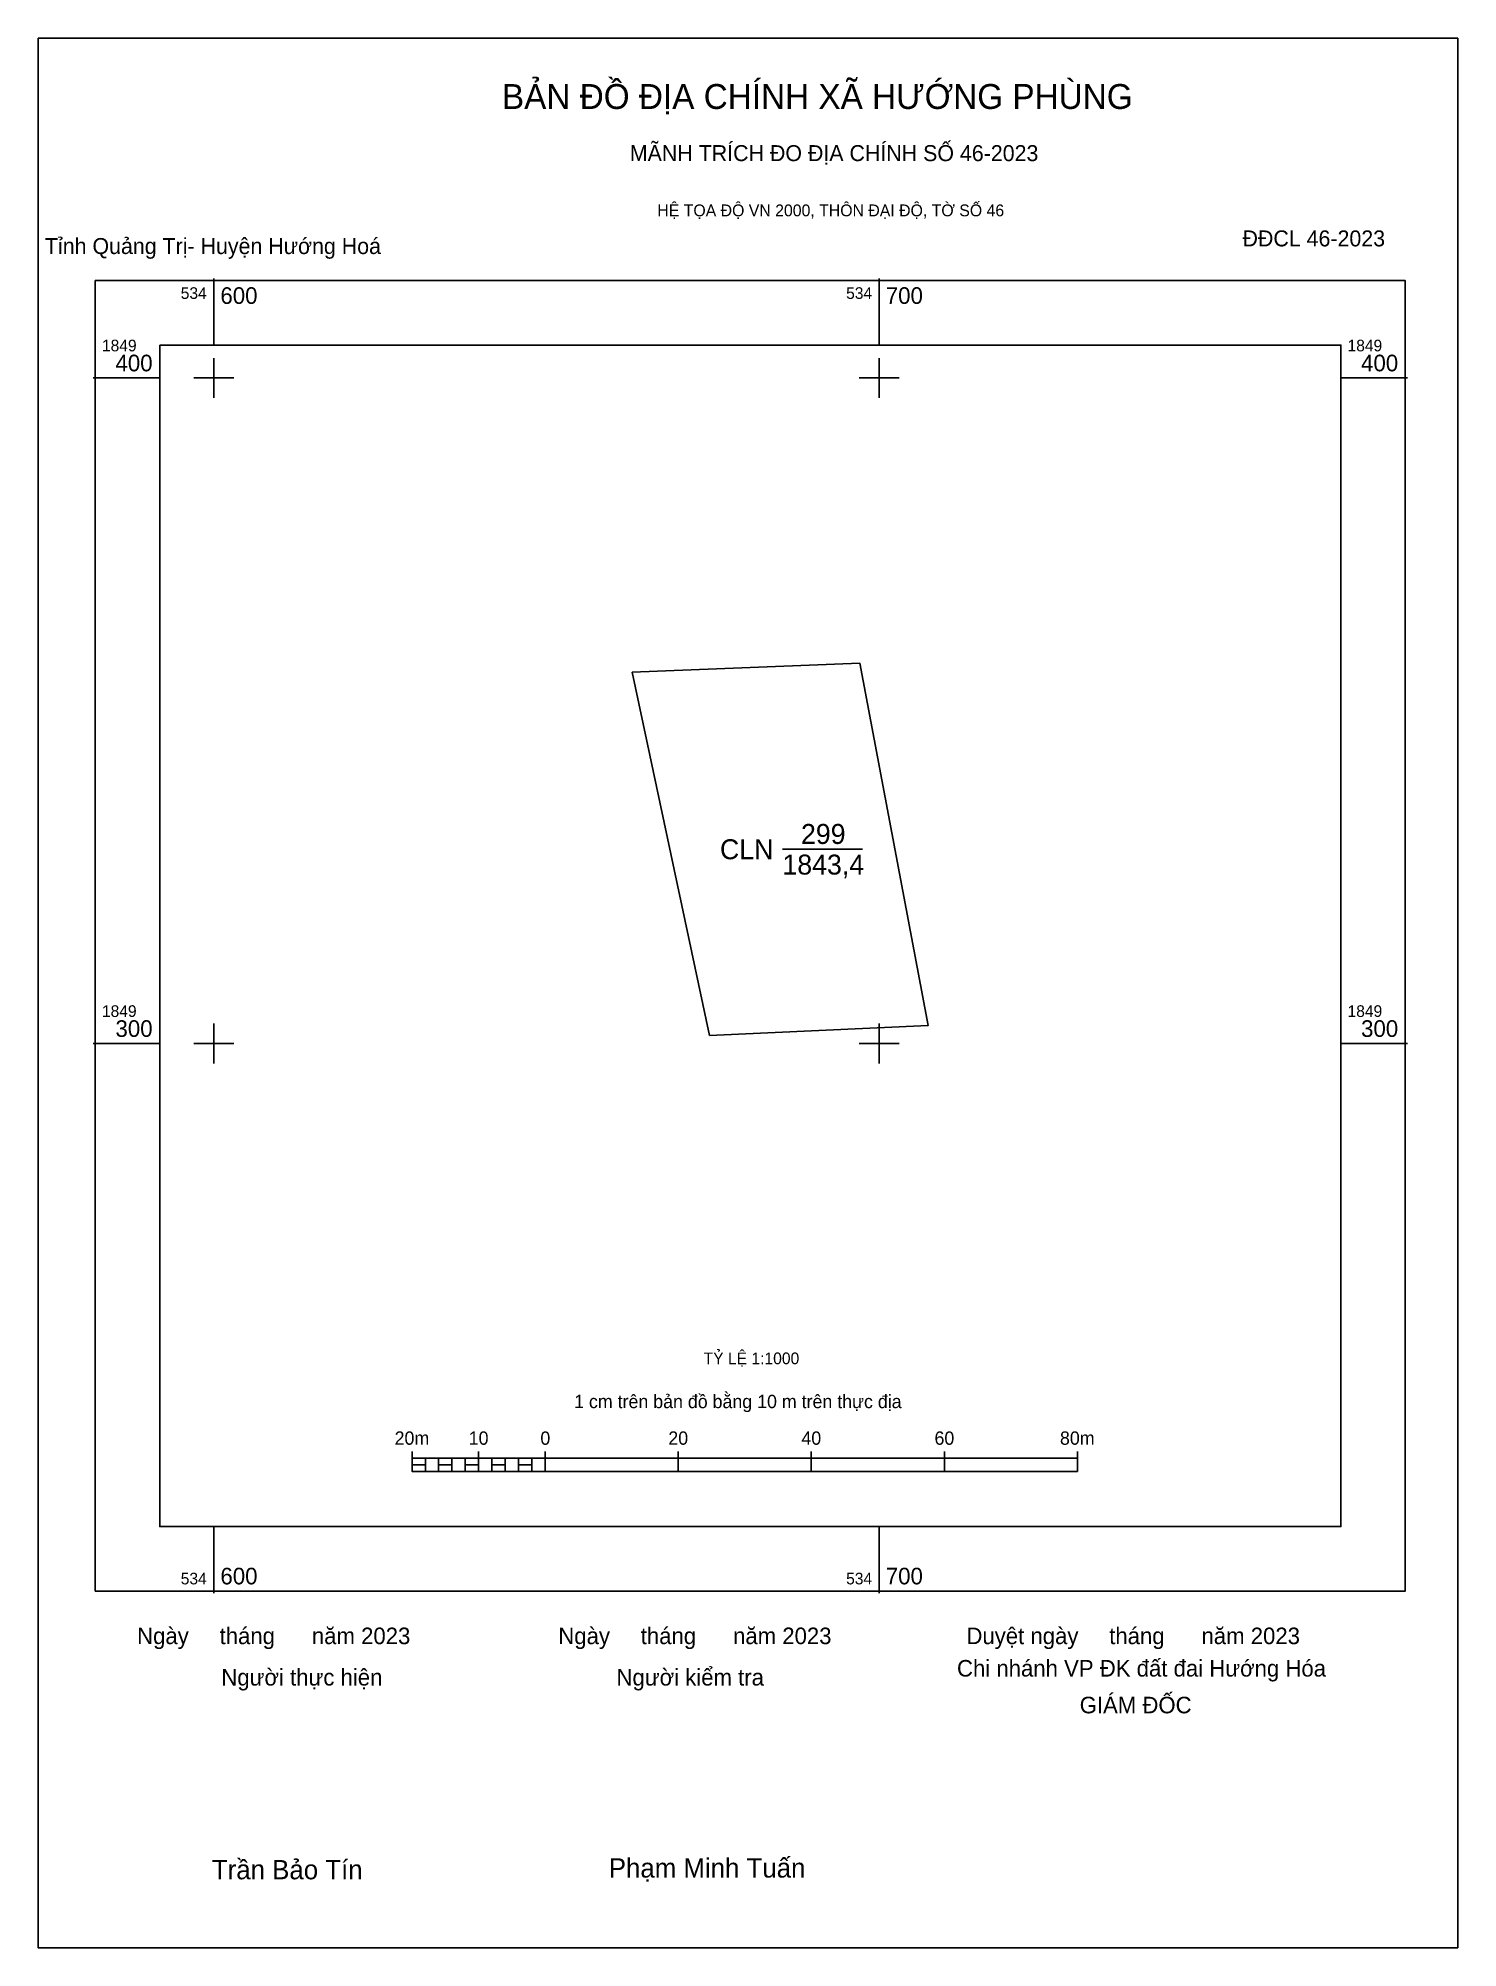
# Model space of a CAD drawing. Extents: x 534574 to 534787, y 1849164 to 1849451.
import ezdxf

# ---------------------------------------------------------------- set-up
doc = ezdxf.new("R2010")
doc.units = 0
for name, color, linetype in [('Level 10', 7, 'Continuous'), ('Level 13', 7, 'Continuous'), ('Level 15', 7, 'Continuous'), ('Level 27', 7, 'Continuous'), ('Level 6', 7, 'Continuous'), ('Level 62', 7, 'Continuous'), ('Level 63', 7, 'Continuous'), ('Level 9', 7, 'Continuous')]:
    doc.layers.add(name, color=color, linetype=linetype)

msp = doc.modelspace()

# ---------------------------------------------------------------- linework, layer by layer
at = {"layer": 'Level 10'}
msp.add_line((534685.47, 1849329.19), (534697.51, 1849329.19), dxfattribs=at)
msp.add_lwpolyline([(534662.9, 1849355.8), (534697.09, 1849357.16), (534707.38, 1849302.73), (534674.51, 1849301.23)], close=True, dxfattribs=at)
at = {"layer": 'Level 15'}
msp.add_lwpolyline([(534573.61, 1849451.05), (534786.97, 1849451.05), (534786.97, 1849164.14), (534573.61, 1849164.14)], close=True, dxfattribs=at)
at = {"layer": 'Level 27'}
for p, q in [((534697.09, 1849357.16), (534697.1, 1849357.16)), ((534662.9, 1849355.8), (534662.89, 1849355.8)), ((534707.38, 1849302.73), (534707.39, 1849302.73)), ((534674.51, 1849301.23), (534674.5, 1849301.23))]:
    msp.add_line(p, q, dxfattribs=at)
at = {"layer": 'Level 62'}
msp.add_lwpolyline([(534591.89, 1849404.94), (534769.4, 1849404.94), (534769.4, 1849227.43), (534591.89, 1849227.43)], close=True, dxfattribs=at)
at = {"layer": 'Level 63'}
for p, q in [((534600, 1849414.94), (534600, 1849404.94)), ((534700, 1849414.94), (534700, 1849404.94)), ((534600, 1849403), (534600, 1849397)), ((534700, 1849403), (534700, 1849397)), ((534581.89, 1849400), (534591.89, 1849400)), ((534597, 1849400), (534603, 1849400)), ((534697, 1849400), (534703, 1849400)), ((534769.4, 1849400), (534779.4, 1849400)), ((534600, 1849303), (534600, 1849297)), ((534700, 1849303), (534700, 1849297)), ((534581.89, 1849300), (534591.89, 1849300)), ((534597, 1849300), (534603, 1849300)), ((534697, 1849300), (534703, 1849300)), ((534769.4, 1849300), (534779.4, 1849300)), ((534629.8, 1849238.72), (534629.8, 1849235.72)), ((534639.8, 1849238.72), (534639.8, 1849235.72)), ((534649.8, 1849238.72), (534649.8, 1849235.72)), ((534669.8, 1849238.72), (534669.8, 1849235.72)), ((534689.8, 1849238.72), (534689.8, 1849235.72)), ((534709.8, 1849238.72), (534709.8, 1849235.72)), ((534729.8, 1849238.72), (534729.8, 1849235.72)), ((534629.8, 1849237.72), (534729.8, 1849237.72)), ((534631.8, 1849237.72), (534631.8, 1849235.72)), ((534633.8, 1849237.72), (534633.8, 1849235.72)), ((534635.8, 1849237.72), (534635.8, 1849235.72)), ((534637.8, 1849237.72), (534637.8, 1849235.72)), ((534639.8, 1849237.72), (534639.8, 1849235.72)), ((534641.8, 1849237.72), (534641.8, 1849235.72)), ((534643.8, 1849237.72), (534643.8, 1849235.72)), ((534645.8, 1849237.72), (534645.8, 1849235.72)), ((534647.8, 1849237.72), (534647.8, 1849235.72)), ((534649.8, 1849237.72), (534649.8, 1849235.72)), ((534629.8, 1849235.72), (534729.8, 1849235.72)), ((534600, 1849227.43), (534600, 1849217.43)), ((534700, 1849227.43), (534700, 1849217.43))]:
    msp.add_line(p, q, dxfattribs=at)
for points in [[(534582.2, 1849414.63), (534779.08, 1849414.63), (534779.08, 1849217.74), (534582.2, 1849217.74)], [(534629.8, 1849236.72), (534631.8, 1849236.72), (534631.8, 1849235.72), (534629.8, 1849235.72)], [(534629.8, 1849236.72), (534631.8, 1849236.72), (534631.8, 1849235.72), (534629.8, 1849235.72)], [(534633.8, 1849236.72), (534635.8, 1849236.72), (534635.8, 1849235.72), (534633.8, 1849235.72)], [(534637.8, 1849236.72), (534639.8, 1849236.72), (534639.8, 1849235.72), (534637.8, 1849235.72)], [(534641.8, 1849236.72), (534643.8, 1849236.72), (534643.8, 1849235.72), (534641.8, 1849235.72)], [(534645.8, 1849236.72), (534647.8, 1849236.72), (534647.8, 1849235.72), (534645.8, 1849235.72)]]:
    msp.add_lwpolyline(points, close=True, dxfattribs=at)

# ---------------------------------------------------------------- texts
at = {"layer": 'Level 13'}
for s, p in [('CLN', (534676.08, 1849327.69)), ('299', (534688.26, 1849329.99)), ('1843,4', (534685.47, 1849325.39))]:
    msp.add_text(s, height=3, dxfattribs=at).set_placement(p)
at = {"layer": 'Level 6'}
msp.add_text('TỶ LỆ 1:1000', height=1.7579, dxfattribs=at).set_placement((534673.62, 1849251.82))
at = {"layer": 'Level 63'}
for s, height, p in [('BẢN ĐỒ ĐỊA CHÍNH XÃ HƯỚNG PHÙNG', 3.7437, (534643.31, 1849440.42)), ('MÃNH TRÍCH ĐO ĐỊA CHÍNH SỐ 46-2023', 2.4022, (534662.53, 1849432.58)), ('HỆ TỌA ĐỘ VN 2000, THÔN ĐẠI ĐỘ, TỜ SỐ 46', 1.7782, (534666.67, 1849424.29)), ('534', 1.75, (534595.04, 1849411.88)), ('600', 2.5, (534601, 1849411.13)), ('534', 1.75, (534695.04, 1849411.88)), ('700', 2.5, (534701, 1849411.13)), ('1849', 1.75, (534583.2, 1849404)), ('1849', 1.75, (534770.4, 1849404)), ('400', 2.5, (534585.23, 1849401)), ('400', 2.5, (534772.43, 1849401)), ('1849', 1.75, (534583.2, 1849304)), ('1849', 1.75, (534770.4, 1849304)), ('300', 2.5, (534585.23, 1849301)), ('300', 2.5, (534772.43, 1849301)), ('1 cm trên bản đồ bằng 10 m trên thực địa', 2, (534654.16, 1849245.22)), ('20m', 2, (534627.18, 1849239.72)), ('10', 2, (534638.32, 1849239.72)), ('0', 2, (534649.09, 1849239.72)), ('20', 2, (534668.32, 1849239.72)), ('40', 2, (534688.32, 1849239.72)), ('60', 2, (534708.32, 1849239.72)), ('80m', 2, (534727.18, 1849239.72)), ('534', 1.75, (534595.04, 1849218.74)), ('600', 2.5, (534601, 1849218.74)), ('534', 1.75, (534695.04, 1849218.74)), ('700', 2.5, (534701, 1849218.74)), ('Ngày     tháng      năm 2023', 2.4883, (534588.48, 1849209.76)), ('Ngày     tháng      năm 2023', 2.4883, (534651.78, 1849209.76)), ('Duyệt ngày     tháng      năm 2023', 2.4883, (534713.12, 1849209.76)), ('Chi nhánh VP ĐK đất đai Hướng Hóa', 2.4883, (534711.7, 1849204.89)), ('Người thực hiện', 2.4883, (534601.14, 1849203.54)), ('Người kiểm tra', 2.4883, (534660.53, 1849203.54)), ('GIÁM ĐỐC', 2.488, (534730.14, 1849199.37)), ('Trần Bảo Tín', 2.9024, (534599.72, 1849174.43)), ('Phạm Minh Tuấn', 2.9024, (534659.37, 1849174.69))]:
    msp.add_text(s, height=height, dxfattribs=at).set_placement(p)
at = {"layer": 'Level 9'}
for s, p in [('Tỉnh Quảng Trị- Huyện Hướng Hoá', (534574.63, 1849418.62)), ('ĐĐCL 46-2023', (534754.61, 1849419.77))]:
    msp.add_text(s, height=2.4022, dxfattribs=at).set_placement(p)

doc.saveas('drawing.dxf')
